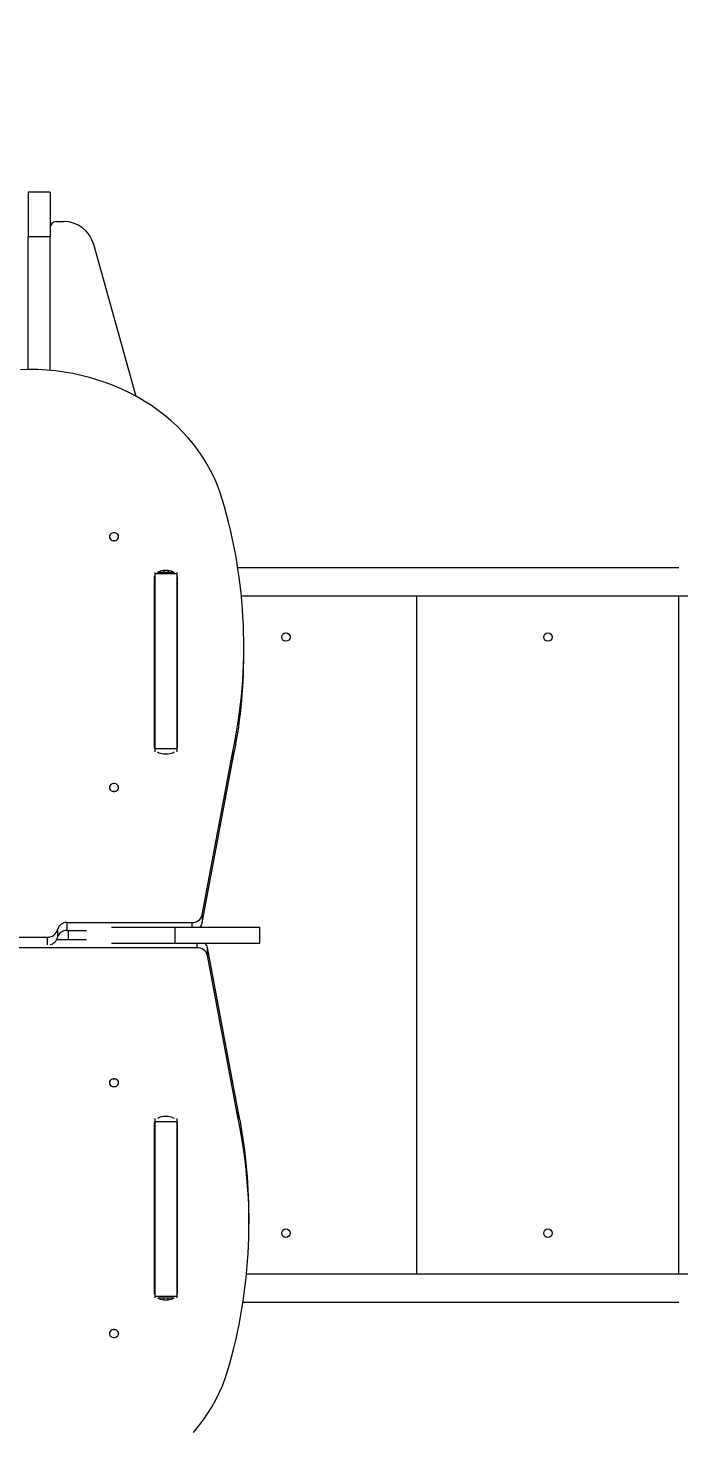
# Model space of a CAD drawing. Header units: millimetres. Extents: x -4199 to 4190, y -5233 to 4097.
# Drawn here: x -931 to -310, y 441 to 1777 of the extents above; entities that cross this region are included whole.
import ezdxf

# ---------------------------------------------------------------- set-up
doc = ezdxf.new("R2010")
doc.units = ezdxf.units.MM
doc.layers.add('DIKOM_ОБЪЕКТ', color=7, linetype='Continuous')
doc.layers.add('DIKOM_РАЗМЕР_ОБЪЕКТА', color=7, linetype='Continuous')
doc.styles.add('style1', font='arial.ttf', dxfattribs={"width": 0.8})
doc.dimstyles.new('1-50', dxfattribs={"dimtxt": 300, "dimasz": 200, "dimexe": 100, "dimexo": 0, "dimgap": 100, "dimtad": 1, "dimtxsty": 'style1', "dimcen": 200, "dimclrd": 7, "dimclre": 7, "dimclrt": 7, "dimadec": 1, "dimazin": 2, "dimtfac": 1, "dimtmove": 0, "dimatfit": 2, "dimfxl": 0, "dimlwd": 25, "dimlwe": 18, "dimarcsym": 0})

# ---------------------------------------------------------------- blocks, each defined once
blk = doc.blocks.new('*D9')
at = {"layer": 'Defpoints', "color": 0, "transparency": 16777216}
for p in [(2689.6, 912.9), (-1856.5, 576), (-1856.5, -3146.5)]:
    blk.add_point(p, dxfattribs=at)
at = {"layer": 'DIKOM_РАЗМЕР_ОБЪЕКТА', "color": 7, "lineweight": 18, "transparency": 16777216}
for p, q in [((2689.6, 912.9), (2689.6, -3246.5)), ((-1856.5, 576), (-1856.5, -3246.5))]:
    blk.add_line(p, q, dxfattribs=at)
at = {"layer": 'DIKOM_РАЗМЕР_ОБЪЕКТА', "color": 7, "lineweight": 25, "transparency": 16777216}
blk.add_line((2489.6, -3146.5), (-1656.5, -3146.5), dxfattribs=at)
at = {"layer": 'DIKOM_РАЗМЕР_ОБЪЕКТА', "color": 7, "transparency": 16777216}
for points in [[(-1656.5, -3113.2), (-1656.5, -3179.8), (-1856.5, -3146.5)], [(2489.6, -3113.2), (2489.6, -3179.8), (2689.6, -3146.5)]]:
    blk.add_solid(points, dxfattribs=at)
at = {"layer": 'DIKOM_РАЗМЕР_ОБЪЕКТА', "color": 7, "transparency": 16777216, "insert": (-679.1, -2893.3), "char_height": 300, "attachment_point": 5, "style": 'style1'}
blk.add_mtext('4550', dxfattribs=at)
blk = doc.blocks.new('*D11')
at = {"layer": 'Defpoints', "color": 0, "transparency": 16777216}
for p in [(-183.5, 2596.8), (-2238.4, -2149.5), (-1547, -2149.5)]:
    blk.add_point(p, dxfattribs=at)
at = {"layer": 'DIKOM_РАЗМЕР_ОБЪЕКТА', "color": 7, "lineweight": 18, "transparency": 16777216}
for p, q in [((-183.5, 2596.8), (-2338.4, 2596.8)), ((-1547, -2149.5), (-2338.4, -2149.5))]:
    blk.add_line(p, q, dxfattribs=at)
at = {"layer": 'DIKOM_РАЗМЕР_ОБЪЕКТА', "color": 7, "lineweight": 25, "transparency": 16777216}
blk.add_line((-2238.4, 2396.8), (-2238.4, -1949.5), dxfattribs=at)
at = {"layer": 'DIKOM_РАЗМЕР_ОБЪЕКТА', "color": 7, "transparency": 16777216}
for points in [[(-2271.7, 2396.8), (-2205, 2396.8), (-2238.4, 2596.8)], [(-2271.7, -1949.5), (-2205, -1949.5), (-2238.4, -2149.5)]]:
    blk.add_solid(points, dxfattribs=at)
at = {"layer": 'DIKOM_РАЗМЕР_ОБЪЕКТА', "color": 7, "transparency": 16777216, "insert": (-2491.5, 392.3), "char_height": 300, "attachment_point": 5, "rotation": 90, "style": 'style1'}
blk.add_mtext('4800', dxfattribs=at)

msp = doc.modelspace()

# ---------------------------------------------------------------- linework, layer by layer
at = {"layer": 'DIKOM_ОБЪЕКТ', "color": 7, "linetype": 'Continuous', "lineweight": 15}
for p, q in [((-910.483, 1620.927), (-931.483, 1620.927)), ((-931.483, 1620.927), (-931.483, 1578.243)), ((-910.483, 1620.927), (-910.483, 1578.243)), ((-904.483, 1592.927), (-897.637, 1592.927)), ((-910.483, 1578.243), (-931.483, 1578.243)), ((-931.483, 1451.953), (-931.483, 1578.243)), ((-910.483, 1451.075), (-910.483, 1578.243)), ((-828.224, 1426.286), (-868.748, 1571.016)), ((-810.483, 1258.39), (-810.483, 1257.32)), ((-789.483, 1257.32), (-810.483, 1257.32)), ((-810.483, 1257.32), (-810.483, 1090.588)), ((-792.394, 1258.433), (-807.572, 1258.433)), ((-797.733, 1260.288), (-802.233, 1260.288)), ((-802.233, 1260.288), (-802.233, 1258.433)), ((-797.733, 1260.288), (-797.733, 1258.433)), ((-789.483, 1258.39), (-789.483, 1257.32)), ((-789.483, 1257.32), (-789.483, 1090.588)), ((-310.483, 1262.927), (-731.384, 1262.927)), ((-811.233, 1252.493), (-811.233, 1093.578)), ((-810.916, 1247.044), (-810.483, 1247.044)), ((-788.733, 1093.578), (-788.733, 1252.493)), ((-810.483, 1235.927), (-811.233, 1235.927)), ((-788.733, 1235.927), (-789.483, 1235.927)), ((-254.252, 1235.927), (-727.967, 1235.927)), ((-560.486, 589.927), (-560.486, 1235.927)), ((-310.486, 589.927), (-310.486, 1235.927)), ((-725.618, 1180.602), (-725.618, 1188.102)), ((-789.483, 1090.588), (-810.483, 1090.588)), ((-810.483, 1090.588), (-810.483, 1087.533)), ((-802.233, 1085.784), (-797.733, 1085.784)), ((-789.483, 1090.588), (-789.483, 1087.533)), ((-765.269, 932.212), (-735.976, 1087.989)), ((-735.976, 1087.989), (-735.976, 1080.489)), ((-765.269, 924.712), (-735.976, 1080.489)), ((-894.364, 924.944), (-775.139, 924.944)), ((-894.364, 924.944), (-894.364, 917.444)), ((-775.139, 924.944), (-775.139, 920.433)), ((-765.269, 932.212), (-765.269, 924.712)), ((-1150.564, 911.088), (-913.126, 911.088)), ((-913.126, 911.088), (-913.126, 903.691)), ((-903.251, 918.381), (-903.251, 910.881)), ((-894.364, 917.444), (-875.631, 917.444)), ((-893.184, 917.444), (-893.184, 908.416)), ((-851.716, 920.433), (-791.386, 920.433)), ((-791.386, 920.433), (-791.386, 905.433)), ((-791.386, 920.433), (-710.211, 920.433)), ((-710.211, 905.433), (-710.211, 920.433)), ((-770.18, 900.916), (-1351.64, 900.914)), ((-875.667, 908.416), (-904.158, 908.415)), ((-851.77, 905.433), (-791.386, 905.433)), ((-791.386, 905.433), (-710.211, 905.433)), ((-770.18, 900.916), (-770.18, 905.433)), ((-760.31, 893.648), (-760.31, 901.148)), ((-731.016, 745.369), (-760.31, 901.148)), ((-731.016, 737.869), (-760.31, 893.648)), ((-810.483, 738.18), (-810.483, 734.927)), ((-789.483, 734.927), (-810.483, 734.927)), ((-810.483, 734.927), (-810.483, 568.535)), ((-797.733, 740.074), (-802.233, 740.074)), ((-789.483, 738.18), (-789.483, 734.927)), ((-789.483, 734.927), (-789.483, 568.535)), ((-731.016, 737.869), (-731.016, 745.369)), ((-811.233, 732.28), (-811.233, 573.364)), ((-788.733, 573.364), (-788.733, 732.28)), ((-720.658, 637.755), (-720.658, 645.255)), ((-810.483, 589.927), (-811.233, 589.927)), ((-788.733, 589.927), (-789.483, 589.927)), ((-254.252, 589.927), (-723.008, 589.927)), ((-810.483, 578.811), (-810.915, 578.811)), ((-789.483, 568.535), (-810.483, 568.535)), ((-810.483, 568.535), (-810.483, 567.464)), ((-807.572, 567.422), (-792.394, 567.422)), ((-802.233, 565.57), (-802.233, 567.422)), ((-802.233, 565.57), (-797.733, 565.57)), ((-797.733, 565.57), (-797.733, 567.422)), ((-789.483, 568.535), (-789.483, 567.464)), ((-310.483, 562.927), (-726.424, 562.927))]:
    msp.add_line(p, q, dxfattribs=at)
at = {"layer": 'DIKOM_ОБЪЕКТ', "color": 7, "linetype": 'Continuous', "lineweight": 15, "flags": 128}
for points in [[(-746.123, 1328.407), (-748.384, 1335.377), (-750.996, 1342.255), (-753.955, 1349.026), (-757.255, 1355.678), (-760.89, 1362.198), (-764.853, 1368.573), (-769.135, 1374.791), (-773.729, 1380.84), (-778.626, 1386.708), (-783.817, 1392.383), (-789.29, 1397.856), (-795.037, 1403.114), (-801.044, 1408.149), (-807.302, 1412.95), (-813.798, 1417.507), (-820.518, 1421.813), (-827.451, 1425.859), (-834.583, 1429.637), (-841.9, 1433.139), (-849.387, 1436.359), (-857.031, 1439.291), (-864.817, 1441.929), (-872.729, 1444.268), (-880.752, 1446.303), (-888.87, 1448.03), (-897.069, 1449.446), (-905.331, 1450.549), (-913.641, 1451.336), (-921.984, 1451.806), (-930.342, 1451.957), (-938.7, 1451.79)], [(-845.083, 1292.547), (-845.261, 1293.621), (-845.782, 1294.607), (-846.602, 1295.427), (-847.655, 1296.013), (-848.857, 1296.319), (-850.109, 1296.319), (-851.311, 1296.013), (-852.364, 1295.427), (-853.185, 1294.607), (-853.705, 1293.621), (-853.883, 1292.547), (-853.705, 1291.473), (-853.185, 1290.487), (-852.364, 1289.667), (-851.311, 1289.081), (-850.109, 1288.775), (-848.857, 1288.775), (-847.655, 1289.081), (-846.602, 1289.667), (-845.782, 1290.487), (-845.261, 1291.473), (-845.083, 1292.547)], [(-845.083, 1053.524), (-845.261, 1054.598), (-845.782, 1055.584), (-846.602, 1056.404), (-847.655, 1056.99), (-848.857, 1057.296), (-850.109, 1057.296), (-851.311, 1056.99), (-852.364, 1056.404), (-853.185, 1055.584), (-853.705, 1054.598), (-853.883, 1053.524), (-853.705, 1052.451), (-853.185, 1051.464), (-852.364, 1050.644), (-851.311, 1050.058), (-850.109, 1049.752), (-848.857, 1049.752), (-847.655, 1050.058), (-846.602, 1050.644), (-845.782, 1051.464), (-845.261, 1052.451), (-845.083, 1053.524)], [(-853.883, 772.334), (-853.705, 771.26), (-853.185, 770.274), (-852.364, 769.454), (-851.311, 768.868), (-850.109, 768.562), (-848.857, 768.562), (-847.655, 768.868), (-846.602, 769.454), (-845.782, 770.274), (-845.261, 771.26), (-845.083, 772.334), (-845.261, 773.407), (-845.782, 774.394), (-846.602, 775.214), (-847.655, 775.8), (-848.857, 776.106), (-850.109, 776.106), (-851.311, 775.8), (-852.364, 775.214), (-853.185, 774.394), (-853.705, 773.407), (-853.883, 772.334)], [(-853.883, 533.311), (-853.705, 532.237), (-853.185, 531.251), (-852.364, 530.431), (-851.311, 529.845), (-850.109, 529.539), (-848.857, 529.539), (-847.655, 529.845), (-846.602, 530.431), (-845.782, 531.251), (-845.261, 532.237), (-845.083, 533.311), (-845.261, 534.384), (-845.782, 535.371), (-846.602, 536.191), (-847.655, 536.777), (-848.857, 537.083), (-850.109, 537.083), (-851.311, 536.777), (-852.364, 536.191), (-853.185, 535.371), (-853.705, 534.384), (-853.883, 533.311)], [(-773.667, 439.15), (-768.77, 445.018), (-764.176, 451.067), (-759.893, 457.285), (-755.93, 463.66), (-752.296, 470.18), (-748.995, 476.832), (-746.036, 483.603), (-743.424, 490.48), (-741.164, 497.451)]]:
    msp.add_lwpolyline(points, dxfattribs=at)
at = {"layer": 'DIKOM_ОБЪЕКТ', "color": 7, "linetype": 'Continuous', "lineweight": 15}
for centre in [(-685.486, 1196.927), (-435.486, 1196.927), (-685.486, 628.927), (-435.486, 628.927)]:
    msp.add_circle(centre, 4, dxfattribs=at)
for centre, radius, start, end in [((-904.483, 1586.927), 6, 90, 180), ((-897.637, 1562.927), 30, 15.642246, 90), ((-1215.907, 1188.156), 490.272, 348.210897, 16.622682), ((-849.483, 1283.79), 5.067, 81.134923, 98.865077), ((-849.483, 1283.789), 5.066, 81.242659, 98.757341), ((-802.317, 1250.473), 9.815, 89.508573, 126.233154), ((-797.649, 1250.472), 9.816, 53.768102, 90.490848), ((-804.266, 1252.464), 6.967, 153.170701, 179.756243), ((-804.266, 1244.964), 6.967, 153.170241, 179.756204), ((-795.689, 1252.466), 6.956, 0.222844, 26.854357), ((-795.688, 1244.966), 6.955, 0.222882, 26.854818), ((-1215.559, 1180.7), 489.941, 348.197565, 359.988589), ((-804.266, 1093.607), 6.967, 180.243757, 206.829299), ((-802.312, 1095.627), 9.844, 235.307831, 270.46002), ((-797.654, 1095.628), 9.845, 269.540883, 304.69059), ((-795.689, 1093.605), 6.956, 333.145643, 359.777156), ((-849.483, 1044.767), 5.067, 81.134923, 98.865077), ((-849.483, 1044.767), 5.065, 81.245436, 98.754564), ((-894.809, 916.248), 8.708, 87.072071, 165.822983), ((-774.647, 934.611), 9.68, 267.085579, 345.650519), ((-773.396, 926.34), 8.289, 314.553637, 348.676217), ((-912.631, 920.75), 9.675, 267.071254, 345.824581), ((-912.208, 912.918), 9.185, 280.862672, 347.185657), ((-894.809, 908.748), 8.708, 87.071757, 165.823049), ((-769.688, 891.248), 9.68, 14.350671, 92.913668), ((-768.441, 899.518), 8.294, 11.333641, 45.501787), ((-849.483, 781.086), 5.063, 261.125962, 278.874038), ((-804.266, 732.25), 6.967, 153.170471, 179.756224), ((-802.317, 730.259), 9.816, 89.509972, 126.193589), ((-797.649, 730.258), 9.817, 53.807674, 90.489443), ((-795.689, 732.253), 6.956, 0.222863, 26.854588), ((-1210.949, 637.702), 490.274, 343.377369, 11.789056), ((-1210.609, 645.157), 489.95, 0.011523, 11.802318), ((-804.266, 580.894), 6.967, 180.243766, 206.829414), ((-795.689, 580.891), 6.956, 333.145527, 359.777147), ((-804.266, 573.394), 6.967, 180.243766, 206.829414), ((-802.317, 575.386), 9.816, 233.806602, 270.490231), ((-797.649, 575.387), 9.817, 269.510354, 306.192135), ((-795.689, 573.391), 6.956, 333.145527, 359.777147), ((-849.483, 542.063), 5.063, 261.125962, 278.874038)]:
    msp.add_arc(centre, radius, start, end, dxfattribs=at)

# ---------------------------------------------------------------- dimensions: what is measured, and where the dimension line sits
at = {"layer": 'DIKOM_РАЗМЕР_ОБЪЕКТА'}
dim = msp.add_linear_dim(base=(-2238.358, -2149.469), p1=(-183.483, 2596.809), p2=(-1546.983, -2149.469), angle=90, text='4800', dimstyle='1-50', dxfattribs=at)
dim.commit()
dim.dimension.update_dxf_attribs({"geometry": '*D11', "text_midpoint": (-2238.358, 392.26), "dimtype": 160})
dim = msp.add_linear_dim(base=(-1856.483, -3146.517), p1=(2689.626, 912.927), p2=(-1856.483, 575.967), text='4550', dimstyle='1-50', dxfattribs=at)
dim.commit()
dim.dimension.update_dxf_attribs({"geometry": '*D9', "text_midpoint": (-679.14, -3146.517), "dimtype": 160})

doc.saveas('drawing.dxf')
